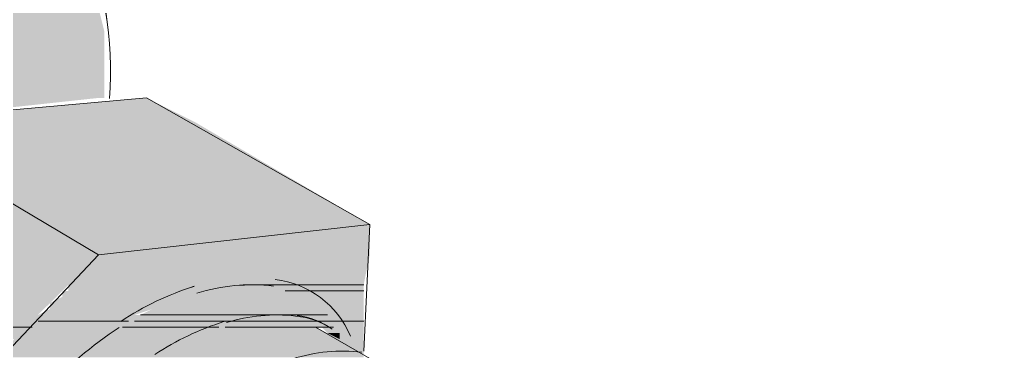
# Model space of a CAD drawing. Header units: metres. Extents: x 3162.2 to 3239.3, y 1435.1 to 1475.8.
# Drawn here: x 3191.5614 to 3191.7178, y 1452.7256 to 1452.7786 of the extents above; entities that cross this region are included whole.
import ezdxf

# ---------------------------------------------------------------- set-up
doc = ezdxf.new("R2010")
doc.units = ezdxf.units.M
doc.layers.add('PDF2_Geometry', color=7, linetype='Continuous')
doc.layers.add('PDF2_Solid Fills', color=7, linetype='Continuous', true_color=0x636466)

msp = doc.modelspace()

# ---------------------------------------------------------------- linework, layer by layer
at = {"layer": 'PDF2_Geometry', "lineweight": 0}
for points in [[(3191.57569, 1452.76598, 0.23536), (3191.55537, 1452.81559, -0.23536)], [(3191.61412, 1452.72808, 0.270552), (3191.60212, 1452.73711, -0.270552)], [(3191.58923, 1452.73601, 0.070219), (3191.5775, 1452.73042, -0.070219)], [(3191.60188, 1452.73605, 0.105319), (3191.58962, 1452.7349, -0.105319)], [(3191.59394, 1452.73038, 0.06962), (3191.58294, 1452.72513, -0.06962)], [(3191.57725, 1452.72946, 0.05597), (3191.56527, 1452.71942, 0.056362), (3191.55583, 1452.70696, -0.056362), (3191.56527, 1452.71942, -0.05597)], [(3191.61597, 1452.72549, 0.106522), (3191.60493, 1452.72445, -0.106522)]]:
    msp.add_lwpolyline(points, format="xyb", close=True, dxfattribs=at)
for points in [[(3191.61624, 1452.72568), (3191.61721, 1452.74587), (3191.58162, 1452.76607), (3191.53835, 1452.76222), (3191.50757, 1452.72856)], [(3191.54316, 1452.70836), (3191.50757, 1452.72856), (3191.53835, 1452.76222), (3191.57393, 1452.74106)], [(3191.57393, 1452.74106), (3191.53835, 1452.76222)], [(3191.61721, 1452.74587), (3191.57393, 1452.74106)], [(3191.57393, 1452.74106), (3191.54316, 1452.70836)], [(3191.57393, 1452.74106), (3191.54316, 1452.70836)], [(3191.69029, 1452.6824), (3191.60855, 1452.72952)]]:
    msp.add_lwpolyline(points, dxfattribs=at)
for points in [[(3191.61721, 1452.74587), (3191.61624, 1452.72568), (3191.61721, 1452.74587), (3191.58162, 1452.76607), (3191.53835, 1452.76222), (3191.58162, 1452.76607)], [(3191.54316, 1452.70836), (3191.57393, 1452.74106), (3191.61721, 1452.74587), (3191.57393, 1452.74106), (3191.53835, 1452.76222), (3191.50757, 1452.72856), (3191.50469, 1452.68625), (3191.54027, 1452.66509)], [(3191.60855, 1452.72952), (3191.69029, 1452.6824)]]:
    msp.add_lwpolyline(points, close=True, dxfattribs=at)
at = {"layer": 'PDF2_Geometry', "color": 251, "lineweight": 0, "true_color": 0x636466}
for points in [[(3191.61624, 1452.73625), (3191.59701, 1452.73625), (3191.61624, 1452.73625)], [(3191.61624, 1452.73625), (3191.60086, 1452.73625), (3191.61624, 1452.73625)], [(3191.61624, 1452.73529), (3191.60374, 1452.73529), (3191.61624, 1452.73529)], [(3191.57874, 1452.73048), (3191.56431, 1452.73048), (3191.57874, 1452.73048)], [(3191.59701, 1452.73048), (3191.5797, 1452.73048), (3191.59701, 1452.73048)], [(3191.61047, 1452.73145), (3191.58066, 1452.73145), (3191.61047, 1452.73145)], [(3191.60663, 1452.73048), (3191.59701, 1452.73048), (3191.60663, 1452.73048)], [(3191.61047, 1452.73048), (3191.6047, 1452.73048), (3191.61047, 1452.73048)], [(3191.61144, 1452.73048), (3191.60663, 1452.73048), (3191.61144, 1452.73048)], [(3191.61624, 1452.73048), (3191.61047, 1452.73048), (3191.61624, 1452.73048)], [(3191.56335, 1452.72952), (3191.50853, 1452.72952), (3191.56335, 1452.72952)], [(3191.59316, 1452.72952), (3191.57778, 1452.72952), (3191.59316, 1452.72952)], [(3191.60855, 1452.72952), (3191.59413, 1452.72952), (3191.60855, 1452.72952)], [(3191.61144, 1452.72952), (3191.60855, 1452.72952), (3191.61144, 1452.72952)]]:
    msp.add_lwpolyline(points, dxfattribs=at)
at = {"layer": 'PDF2_Geometry', "lineweight": 0}
msp.add_lwpolyline([(3191.61123, 1452.72919, 0.128317), (3191.60563, 1452.73136, -0.128317), (3191.61123, 1452.72919, 0.128317), (3191.60539, 1452.73126, 0.106522), (3191.59435, 1452.73022, -0.106522), (3191.60539, 1452.73126, 0.106522), (3191.59435, 1452.73022)], format="xyb", dxfattribs=at)
at = {"layer": 'PDF2_Geometry', "color": 150, "lineweight": 0, "true_color": 0x007fff}
msp.add_circle((3191.31956, 1452.62807), 0.66212, dxfattribs=at)
at = {"layer": 'PDF2_Geometry', "lineweight": 0}
for centre, radius, start, end in [((3191.51575, 1452.7704), 0.0601, 355.7847, 48.761), ((3191.60319, 1452.69165), 0.04651, 107.4704, 123.5371), ((3191.61597, 1452.67113), 0.07001, 123.5746, 136.3886)]:
    msp.add_arc(centre, radius, start, end, dxfattribs=at)
at = {"layer": 'PDF2_Solid Fills', "color": 252, "true_color": 0x939598, "transparency": 33554559}
for points in [[(3191.57393, 1452.78049), (3191.39506, 1452.78049), (3191.57489, 1452.77664)], [(3191.39506, 1452.78049), (3191.57489, 1452.77664), (3191.39698, 1452.77664)], [(3191.57489, 1452.77664), (3191.39698, 1452.77664), (3191.57489, 1452.77376)], [(3191.39698, 1452.77664), (3191.57489, 1452.77376), (3191.39986, 1452.77376)], [(3191.57489, 1452.77376), (3191.39986, 1452.77376), (3191.57489, 1452.76991)], [(3191.39986, 1452.77376), (3191.57489, 1452.76991), (3191.39986, 1452.76991)], [(3191.57489, 1452.76991), (3191.39986, 1452.76991), (3191.57489, 1452.76607)], [(3191.39986, 1452.76991), (3191.57489, 1452.76607), (3191.39986, 1452.76607)], [(3191.57393, 1452.76607), (3191.57393, 1452.76607), (3191.39986, 1452.76607)], [(3191.57393, 1452.76607), (3191.39986, 1452.76607), (3191.57489, 1452.76607)], [(3191.57393, 1452.76607), (3191.39986, 1452.76607), (3191.53835, 1452.76222)]]:
    msp.add_solid(points, dxfattribs=at)
at = {"layer": 'PDF2_Solid Fills', "transparency": 33554559}
for points in [[(3191.58162, 1452.76607), (3191.58932, 1452.76222), (3191.53835, 1452.76222)], [(3191.53835, 1452.76222), (3191.5672, 1452.74587), (3191.52296, 1452.74587)], [(3191.53835, 1452.76222), (3191.5672, 1452.74587), (3191.61721, 1452.74587)], [(3191.53835, 1452.76222), (3191.58932, 1452.76222), (3191.61721, 1452.74587)], [(3191.52296, 1452.74587), (3191.57393, 1452.74106), (3191.51911, 1452.74106)], [(3191.5672, 1452.74587), (3191.52296, 1452.74587), (3191.57393, 1452.74106)], [(3191.5672, 1452.74587), (3191.61721, 1452.74587), (3191.57393, 1452.74106)], [(3191.61721, 1452.74587), (3191.57393, 1452.74106), (3191.61721, 1452.74106)], [(3191.51911, 1452.74106), (3191.56912, 1452.73625), (3191.51431, 1452.73625)], [(3191.57393, 1452.74106), (3191.51911, 1452.74106), (3191.56912, 1452.73625)], [(3191.57393, 1452.74106), (3191.61624, 1452.73625), (3191.56912, 1452.73625)], [(3191.61721, 1452.74106), (3191.57393, 1452.74106), (3191.61624, 1452.73625)], [(3191.51431, 1452.73625), (3191.56431, 1452.73145), (3191.5095, 1452.73145)], [(3191.51431, 1452.73625), (3191.56912, 1452.73625), (3191.56912, 1452.73625)], [(3191.56912, 1452.73625), (3191.56912, 1452.73625), (3191.51431, 1452.73625)], [(3191.51431, 1452.73625), (3191.56912, 1452.73625), (3191.56912, 1452.73625)], [(3191.56912, 1452.73625), (3191.56912, 1452.73625), (3191.51431, 1452.73625)], [(3191.56912, 1452.73625), (3191.51431, 1452.73625), (3191.56431, 1452.73145)], [(3191.56912, 1452.73529), (3191.58836, 1452.73529), (3191.56816, 1452.73529)], [(3191.58836, 1452.73529), (3191.56816, 1452.73529), (3191.58836, 1452.73433)], [(3191.56816, 1452.73529), (3191.58836, 1452.73433), (3191.56816, 1452.73433)], [(3191.59509, 1452.73625), (3191.59509, 1452.73625), (3191.56912, 1452.73625)], [(3191.59509, 1452.73625), (3191.56912, 1452.73625), (3191.59701, 1452.73625)], [(3191.59316, 1452.73625), (3191.59316, 1452.73625), (3191.56912, 1452.73625)], [(3191.59316, 1452.73625), (3191.56912, 1452.73625), (3191.59509, 1452.73625)], [(3191.59316, 1452.73625), (3191.56912, 1452.73625), (3191.59124, 1452.73529)], [(3191.56912, 1452.73625), (3191.59124, 1452.73529), (3191.56912, 1452.73529)], [(3191.59124, 1452.73529), (3191.56912, 1452.73529), (3191.58836, 1452.73529)], [(3191.59124, 1452.73529), (3191.60567, 1452.73529), (3191.58836, 1452.73529)], [(3191.60567, 1452.73529), (3191.58836, 1452.73529), (3191.60567, 1452.73433)], [(3191.58836, 1452.73529), (3191.60567, 1452.73433), (3191.58836, 1452.73433)], [(3191.59316, 1452.73625), (3191.60374, 1452.73529), (3191.59124, 1452.73529)], [(3191.60374, 1452.73529), (3191.59124, 1452.73529), (3191.60567, 1452.73529)], [(3191.59509, 1452.73625), (3191.60182, 1452.73625), (3191.59316, 1452.73625)], [(3191.60182, 1452.73625), (3191.59316, 1452.73625), (3191.60374, 1452.73529)], [(3191.59701, 1452.73625), (3191.60086, 1452.73625), (3191.59509, 1452.73625)], [(3191.60086, 1452.73625), (3191.59509, 1452.73625), (3191.60182, 1452.73625)], [(3191.59701, 1452.73625), (3191.61624, 1452.73625), (3191.60086, 1452.73625)], [(3191.60086, 1452.73625), (3191.61624, 1452.73625), (3191.60182, 1452.73625)], [(3191.61624, 1452.73625), (3191.60182, 1452.73625), (3191.61624, 1452.73529)], [(3191.60182, 1452.73625), (3191.61624, 1452.73529), (3191.60374, 1452.73529)], [(3191.60374, 1452.73529), (3191.61624, 1452.73529), (3191.60567, 1452.73529)], [(3191.61624, 1452.73529), (3191.60567, 1452.73529), (3191.61624, 1452.73433)], [(3191.60567, 1452.73529), (3191.61624, 1452.73433), (3191.60567, 1452.73433)], [(3191.56816, 1452.73433), (3191.58451, 1452.73337), (3191.56624, 1452.73337)], [(3191.58451, 1452.73337), (3191.56624, 1452.73337), (3191.58259, 1452.73241)], [(3191.56624, 1452.73337), (3191.58259, 1452.73241), (3191.56624, 1452.73241)], [(3191.58836, 1452.73433), (3191.56816, 1452.73433), (3191.58451, 1452.73337)], [(3191.58451, 1452.73337), (3191.60951, 1452.73241), (3191.58259, 1452.73241)], [(3191.58836, 1452.73433), (3191.60855, 1452.73337), (3191.58451, 1452.73337)], [(3191.60855, 1452.73337), (3191.58451, 1452.73337), (3191.60951, 1452.73241)], [(3191.60567, 1452.73433), (3191.58836, 1452.73433), (3191.60855, 1452.73337)], [(3191.61624, 1452.73433), (3191.60567, 1452.73433), (3191.61624, 1452.73337)], [(3191.60567, 1452.73433), (3191.61624, 1452.73337), (3191.60855, 1452.73337)], [(3191.61624, 1452.73337), (3191.60855, 1452.73337), (3191.61624, 1452.73241)], [(3191.60855, 1452.73337), (3191.61624, 1452.73241), (3191.60951, 1452.73241)], [(3191.56624, 1452.73241), (3191.5797, 1452.73145), (3191.56431, 1452.73145)], [(3191.58259, 1452.73241), (3191.56624, 1452.73241), (3191.5797, 1452.73145)], [(3191.58259, 1452.73241), (3191.61047, 1452.73145), (3191.58066, 1452.73145)], [(3191.60951, 1452.73241), (3191.58259, 1452.73241), (3191.61047, 1452.73145)], [(3191.61624, 1452.73241), (3191.60951, 1452.73241), (3191.61624, 1452.73145)], [(3191.60951, 1452.73241), (3191.61624, 1452.73145), (3191.61047, 1452.73145)], [(3191.5095, 1452.73048), (3191.56335, 1452.72952), (3191.50853, 1452.72952)], [(3191.56431, 1452.73145), (3191.5095, 1452.73145), (3191.56431, 1452.73048)], [(3191.5095, 1452.73145), (3191.56431, 1452.73048), (3191.5095, 1452.73048)], [(3191.56431, 1452.73048), (3191.5095, 1452.73048), (3191.56335, 1452.72952)], [(3191.56431, 1452.73048), (3191.57874, 1452.73048), (3191.56335, 1452.73048)], [(3191.57874, 1452.73048), (3191.56335, 1452.73048), (3191.57778, 1452.72952)], [(3191.56335, 1452.73048), (3191.57778, 1452.72952), (3191.56335, 1452.72952)], [(3191.5797, 1452.73145), (3191.56431, 1452.73145), (3191.5797, 1452.73048)], [(3191.56431, 1452.73145), (3191.5797, 1452.73048), (3191.56431, 1452.73048)], [(3191.57874, 1452.73048), (3191.57874, 1452.73048), (3191.56431, 1452.73048)], [(3191.57874, 1452.73048), (3191.56431, 1452.73048), (3191.5797, 1452.73048)], [(3191.56431, 1452.73048), (3191.57874, 1452.73048), (3191.57874, 1452.73048)], [(3191.57874, 1452.73048), (3191.57874, 1452.73048), (3191.56431, 1452.73048)], [(3191.57874, 1452.73048), (3191.59413, 1452.72952), (3191.57778, 1452.72952)], [(3191.5797, 1452.73048), (3191.59701, 1452.73048), (3191.57874, 1452.73048)], [(3191.57874, 1452.73048), (3191.59701, 1452.73048), (3191.59701, 1452.73048)], [(3191.59701, 1452.73048), (3191.59701, 1452.73048), (3191.57874, 1452.73048)], [(3191.59605, 1452.73048), (3191.59605, 1452.73048), (3191.57874, 1452.73048)], [(3191.59605, 1452.73048), (3191.57874, 1452.73048), (3191.59701, 1452.73048)], [(3191.59605, 1452.73048), (3191.57874, 1452.73048), (3191.59413, 1452.72952)], [(3191.58066, 1452.73145), (3191.61047, 1452.73145), (3191.5797, 1452.73145)], [(3191.60086, 1452.73145), (3191.5797, 1452.73145), (3191.59893, 1452.73048)], [(3191.5797, 1452.73145), (3191.59893, 1452.73048), (3191.5797, 1452.73048)], [(3191.59701, 1452.73048), (3191.59701, 1452.73048), (3191.5797, 1452.73048)], [(3191.59701, 1452.73048), (3191.5797, 1452.73048), (3191.59893, 1452.73048)], [(3191.59605, 1452.73048), (3191.60855, 1452.72952), (3191.59413, 1452.72952)], [(3191.59701, 1452.73048), (3191.60663, 1452.73048), (3191.59605, 1452.73048)], [(3191.60759, 1452.73048), (3191.60759, 1452.73048), (3191.59605, 1452.73048)], [(3191.60759, 1452.73048), (3191.59605, 1452.73048), (3191.60663, 1452.73048)], [(3191.60759, 1452.73048), (3191.59605, 1452.73048), (3191.60855, 1452.72952)], [(3191.59893, 1452.73048), (3191.60567, 1452.73048), (3191.59701, 1452.73048)], [(3191.60663, 1452.73048), (3191.60663, 1452.73048), (3191.59701, 1452.73048)], [(3191.60663, 1452.73048), (3191.59701, 1452.73048), (3191.60567, 1452.73048)], [(3191.59701, 1452.73048), (3191.60663, 1452.73048), (3191.60663, 1452.73048)], [(3191.60663, 1452.73048), (3191.60663, 1452.73048), (3191.59701, 1452.73048)], [(3191.60086, 1452.73145), (3191.6047, 1452.73048), (3191.59893, 1452.73048)], [(3191.6047, 1452.73048), (3191.59893, 1452.73048), (3191.60567, 1452.73048)], [(3191.61047, 1452.73145), (3191.60086, 1452.73145), (3191.61047, 1452.73048)], [(3191.60086, 1452.73145), (3191.61047, 1452.73048), (3191.6047, 1452.73048)], [(3191.6047, 1452.73048), (3191.61047, 1452.73048), (3191.60567, 1452.73048)], [(3191.61047, 1452.73048), (3191.60567, 1452.73048), (3191.61144, 1452.73048)], [(3191.60567, 1452.73048), (3191.61144, 1452.73048), (3191.60663, 1452.73048)], [(3191.60663, 1452.73048), (3191.61144, 1452.73048), (3191.61144, 1452.73048)], [(3191.61144, 1452.73048), (3191.61144, 1452.73048), (3191.60663, 1452.73048)], [(3191.60663, 1452.73048), (3191.61144, 1452.73048), (3191.61144, 1452.73048)], [(3191.61144, 1452.73048), (3191.61144, 1452.73048), (3191.60663, 1452.73048)], [(3191.60663, 1452.73048), (3191.61144, 1452.73048), (3191.60759, 1452.73048)], [(3191.61144, 1452.73048), (3191.60759, 1452.73048), (3191.61144, 1452.72952)], [(3191.60759, 1452.73048), (3191.61144, 1452.72952), (3191.60855, 1452.72952)], [(3191.61047, 1452.73145), (3191.61624, 1452.73145), (3191.61624, 1452.73145)], [(3191.61624, 1452.73145), (3191.61624, 1452.73145), (3191.61047, 1452.73145)], [(3191.61624, 1452.73145), (3191.61047, 1452.73145), (3191.61624, 1452.73048)], [(3191.61047, 1452.73145), (3191.61624, 1452.73048), (3191.61047, 1452.73048)], [(3191.61047, 1452.73048), (3191.61624, 1452.73048), (3191.61624, 1452.73048)], [(3191.61624, 1452.73048), (3191.61624, 1452.73048), (3191.61047, 1452.73048)], [(3191.61047, 1452.73048), (3191.61624, 1452.73048), (3191.61144, 1452.73048)], [(3191.61144, 1452.73048), (3191.61624, 1452.73048), (3191.61624, 1452.73048)], [(3191.61624, 1452.73048), (3191.61624, 1452.73048), (3191.61144, 1452.73048)], [(3191.61144, 1452.73048), (3191.61624, 1452.73048), (3191.61624, 1452.73048)], [(3191.61624, 1452.73048), (3191.61624, 1452.73048), (3191.61144, 1452.73048)], [(3191.61624, 1452.73048), (3191.61144, 1452.73048), (3191.61624, 1452.72952)], [(3191.61144, 1452.73048), (3191.61624, 1452.72952), (3191.61144, 1452.72952)], [(3191.50853, 1452.72952), (3191.56335, 1452.72952), (3191.50757, 1452.72952)], [(3191.50757, 1452.72952), (3191.56335, 1452.72952), (3191.56335, 1452.72952)], [(3191.56335, 1452.72952), (3191.56335, 1452.72952), (3191.50757, 1452.72952)], [(3191.50757, 1452.72952), (3191.56335, 1452.72952), (3191.56335, 1452.72952)], [(3191.56335, 1452.72952), (3191.56335, 1452.72952), (3191.50757, 1452.72952)], [(3191.50757, 1452.72952), (3191.56335, 1452.72952), (3191.56335, 1452.72952)], [(3191.56335, 1452.72952), (3191.56335, 1452.72952), (3191.50757, 1452.72952)], [(3191.56335, 1452.72952), (3191.50757, 1452.72952), (3191.56239, 1452.72856)], [(3191.50757, 1452.72952), (3191.56239, 1452.72856), (3191.50757, 1452.72856)], [(3191.56239, 1452.72856), (3191.50757, 1452.72856), (3191.56143, 1452.7276)], [(3191.50757, 1452.72856), (3191.56143, 1452.7276), (3191.5095, 1452.7276)], [(3191.50853, 1452.72952), (3191.56335, 1452.72952), (3191.56335, 1452.72952)], [(3191.56335, 1452.72952), (3191.56335, 1452.72952), (3191.50853, 1452.72952)], [(3191.56239, 1452.72856), (3191.57489, 1452.7276), (3191.56143, 1452.7276)], [(3191.56335, 1452.72952), (3191.57682, 1452.72856), (3191.56239, 1452.72856)], [(3191.57682, 1452.72856), (3191.56239, 1452.72856), (3191.57489, 1452.7276)], [(3191.56335, 1452.72952), (3191.57778, 1452.72952), (3191.57778, 1452.72952)], [(3191.57778, 1452.72952), (3191.57778, 1452.72952), (3191.56335, 1452.72952)], [(3191.56335, 1452.72952), (3191.57778, 1452.72952), (3191.57778, 1452.72952)], [(3191.57778, 1452.72952), (3191.57778, 1452.72952), (3191.56335, 1452.72952)], [(3191.56335, 1452.72952), (3191.57778, 1452.72952), (3191.57778, 1452.72952)], [(3191.57778, 1452.72952), (3191.57778, 1452.72952), (3191.56335, 1452.72952)], [(3191.57682, 1452.72952), (3191.57682, 1452.72952), (3191.56335, 1452.72952)], [(3191.57682, 1452.72952), (3191.56335, 1452.72952), (3191.57778, 1452.72952)], [(3191.56335, 1452.72952), (3191.57682, 1452.72952), (3191.57682, 1452.72952)], [(3191.57682, 1452.72952), (3191.57682, 1452.72952), (3191.56335, 1452.72952)], [(3191.57682, 1452.72952), (3191.56335, 1452.72952), (3191.57682, 1452.72856)], [(3191.57682, 1452.72856), (3191.58836, 1452.7276), (3191.57489, 1452.7276)], [(3191.57778, 1452.72952), (3191.59316, 1452.72952), (3191.57682, 1452.72952)], [(3191.57682, 1452.72952), (3191.59316, 1452.72952), (3191.59316, 1452.72952)], [(3191.59316, 1452.72952), (3191.59316, 1452.72952), (3191.57682, 1452.72952)], [(3191.59316, 1452.72952), (3191.57682, 1452.72952), (3191.59124, 1452.72856)], [(3191.57682, 1452.72952), (3191.59124, 1452.72856), (3191.57682, 1452.72856)], [(3191.59124, 1452.72856), (3191.57682, 1452.72856), (3191.58836, 1452.7276)], [(3191.57778, 1452.72952), (3191.59413, 1452.72952), (3191.59413, 1452.72952)], [(3191.59413, 1452.72952), (3191.59413, 1452.72952), (3191.57778, 1452.72952)], [(3191.57778, 1452.72952), (3191.59413, 1452.72952), (3191.59413, 1452.72952)], [(3191.59413, 1452.72952), (3191.59413, 1452.72952), (3191.57778, 1452.72952)], [(3191.59316, 1452.72952), (3191.59316, 1452.72952), (3191.57778, 1452.72952)], [(3191.59316, 1452.72952), (3191.57778, 1452.72952), (3191.59413, 1452.72952)], [(3191.59124, 1452.72856), (3191.6124, 1452.7276), (3191.58836, 1452.7276)], [(3191.59316, 1452.72952), (3191.61047, 1452.72856), (3191.59124, 1452.72856)], [(3191.61047, 1452.72856), (3191.59124, 1452.72856), (3191.6124, 1452.7276)], [(3191.59413, 1452.72952), (3191.60855, 1452.72952), (3191.59316, 1452.72952)], [(3191.60855, 1452.72952), (3191.59316, 1452.72952), (3191.61047, 1452.72856)], [(3191.59413, 1452.72952), (3191.60855, 1452.72952), (3191.60855, 1452.72952)], [(3191.60855, 1452.72952), (3191.60855, 1452.72952), (3191.59413, 1452.72952)], [(3191.59413, 1452.72952), (3191.60855, 1452.72952), (3191.60855, 1452.72952)], [(3191.60855, 1452.72952), (3191.60855, 1452.72952), (3191.59413, 1452.72952)], [(3191.60855, 1452.72952), (3191.61144, 1452.72952), (3191.61144, 1452.72952)], [(3191.61144, 1452.72952), (3191.61144, 1452.72952), (3191.60855, 1452.72952)], [(3191.60855, 1452.72952), (3191.61144, 1452.72952), (3191.61144, 1452.72952)], [(3191.61144, 1452.72952), (3191.61144, 1452.72952), (3191.60855, 1452.72952)], [(3191.60855, 1452.72952), (3191.61144, 1452.72952), (3191.61144, 1452.72952)], [(3191.61144, 1452.72952), (3191.61144, 1452.72952), (3191.60855, 1452.72952)], [(3191.60855, 1452.72952), (3191.61144, 1452.72952), (3191.60951, 1452.72952)], [(3191.61144, 1452.72952), (3191.60951, 1452.72952), (3191.6124, 1452.72856)], [(3191.60951, 1452.72952), (3191.6124, 1452.72856), (3191.61047, 1452.72856)], [(3191.6124, 1452.7276), (3191.6124, 1452.7276), (3191.61047, 1452.72856)], [(3191.6124, 1452.7276), (3191.61047, 1452.72856), (3191.6124, 1452.72856)], [(3191.61144, 1452.72952), (3191.61624, 1452.72952), (3191.61624, 1452.72952)], [(3191.61624, 1452.72952), (3191.61624, 1452.72952), (3191.61144, 1452.72952)], [(3191.61144, 1452.72952), (3191.61624, 1452.72952), (3191.61624, 1452.72952)], [(3191.61624, 1452.72952), (3191.61624, 1452.72952), (3191.61144, 1452.72952)], [(3191.61144, 1452.72952), (3191.61624, 1452.72952), (3191.61624, 1452.72952)], [(3191.61624, 1452.72952), (3191.61624, 1452.72952), (3191.61144, 1452.72952)], [(3191.61624, 1452.72952), (3191.61144, 1452.72952), (3191.61624, 1452.7276)], [(3191.61144, 1452.72952), (3191.61624, 1452.7276), (3191.6124, 1452.7276)], [(3191.56143, 1452.7276), (3191.5095, 1452.7276), (3191.56047, 1452.7276)], [(3191.56047, 1452.7276), (3191.57201, 1452.72568), (3191.5595, 1452.72568)], [(3191.56143, 1452.7276), (3191.57393, 1452.7276), (3191.56047, 1452.7276)], [(3191.57393, 1452.7276), (3191.56047, 1452.7276), (3191.57201, 1452.72568)], [(3191.57489, 1452.7276), (3191.56143, 1452.7276), (3191.57393, 1452.7276)], [(3191.57393, 1452.7276), (3191.58451, 1452.72568), (3191.57201, 1452.72568)], [(3191.57489, 1452.7276), (3191.58739, 1452.7276), (3191.57393, 1452.7276)], [(3191.58739, 1452.7276), (3191.57393, 1452.7276), (3191.58451, 1452.72568)], [(3191.58836, 1452.7276), (3191.57489, 1452.7276), (3191.58739, 1452.7276)], [(3191.58739, 1452.7276), (3191.61624, 1452.72568), (3191.58451, 1452.72568)], [(3191.58836, 1452.7276), (3191.61336, 1452.7276), (3191.58739, 1452.7276)], [(3191.61336, 1452.7276), (3191.58739, 1452.7276), (3191.61624, 1452.72568)], [(3191.6124, 1452.7276), (3191.58836, 1452.7276), (3191.61336, 1452.7276)], [(3191.6124, 1452.7276), (3191.61336, 1452.7276), (3191.61336, 1452.7276)], [(3191.6124, 1452.7276), (3191.61336, 1452.7276), (3191.61624, 1452.7276)], [(3191.6124, 1452.7276), (3191.61624, 1452.7276), (3191.61624, 1452.7276)], [(3191.61336, 1452.7276), (3191.61624, 1452.7276), (3191.61624, 1452.72568)], [(3191.5595, 1452.72568), (3191.57104, 1452.72471), (3191.55854, 1452.72471)], [(3191.57201, 1452.72568), (3191.5595, 1452.72568), (3191.57104, 1452.72471)], [(3191.57201, 1452.72568), (3191.58355, 1452.72471), (3191.57104, 1452.72471)], [(3191.58451, 1452.72568), (3191.57201, 1452.72568), (3191.58355, 1452.72471)], [(3191.58451, 1452.72568), (3191.61624, 1452.72471), (3191.58355, 1452.72471)], [(3191.61624, 1452.72568), (3191.58451, 1452.72568), (3191.61624, 1452.72471)]]:
    msp.add_solid(points, dxfattribs=at)

doc.saveas('drawing.dxf')
